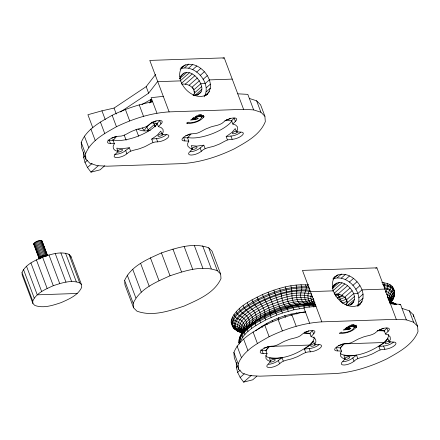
<?xml version="1.0" encoding="UTF-8"?>
<svg xmlns="http://www.w3.org/2000/svg" width="440" height="440" viewBox="0 0 440 440"><rect width="100%" height="100%" fill="white"/><g stroke="black" fill="none" stroke-linecap="round" stroke-linejoin="round"><path stroke-width="0.66" d="M313.231 298.342L313.698 301.609L314.71 303.485C299.777 298.056 283.432 304.409 269.379 309.826C259.276 315.134 245.608 320.623 242.55 332.745M388.036 298.529C386.386 294.459 389.576 291.126 390.814 287.628L389.895 284.592L387.184 283.426L381.87 282.42M196.471 115.759L196.878 116.847C198.996 116.281 201.96 114.725 203.885 116.364L203.94 116.771C200.206 121.737 192.885 123.558 186.874 123.574L186.797 123.162L188.931 122.144L189.068 122.76C192.759 122.942 203.401 120.659 201.251 115.341M349.151 325.732L349.558 326.821C351.675 326.255 354.635 324.698 356.565 326.337L356.62 326.744C352.886 331.711 345.565 333.526 339.554 333.542L339.477 333.135L341.611 332.118L341.748 332.728C345.439 332.915 356.081 330.627 353.931 325.309M242.566 332.97C243.298 328.224 238.97 323.846 234.35 323.653L232.617 322.608L231.308 319.721C236.577 306.752 250.74 300.454 262.499 294.541C276.821 288.563 292.364 283.608 308.061 285.032M394.493 304.227L391.705 303.556C389.95 300.74 391.534 296.775 393.971 294.861L394.669 293.068C394.191 289.784 393.03 286.242 389.895 284.592M242.462 332.827C236.203 331.936 230.131 326.452 231.308 319.721M239.338 343.992C237.413 331.727 251.251 323.978 260.101 318.389C262.559 310.877 254.128 306.136 251.999 299.816M238.975 343.019L239.003 339.598L240.614 335.368L241.45 334.757M391.627 301.263L391.221 302.319C393.674 298.711 395.61 294.201 393.943 289.883L392.645 288.052L391.914 286.105M150.48 102.614L151.118 99.336L141.994 104.528M385.616 292.523C386.386 289.476 389.543 286.666 387.184 283.426M193.738 95.475C196.636 88.319 188.227 82.979 181.797 84.216M346.572 304.843C348.931 297.853 340.626 293.068 334.477 294.184M180.037 78.584C187.462 57.904 216.244 95.238 192.973 95.205M204.144 96.833C212.322 83.451 194.469 63.036 180.092 69.053M206.443 95.2C220.072 81.829 195.338 54.577 180.966 67.837M332.717 288.558C338.3 271.585 363.314 294.932 351.269 304.607M357.22 306.268C364.37 292.76 347.006 273.13 332.772 279.026M358.089 306.075C373.912 293.409 348.442 264.115 333.647 277.811M315.931 305.965C300.229 304.541 284.686 309.496 270.364 315.475C258.61 321.382 244.442 327.685 239.179 340.648L239.91 342.595C244.145 331.408 255.844 325.485 265.689 319.968L264.666 317.07L264.913 315.816C265.958 308.567 259.237 303.457 257.092 297.094M244.206 330.649C246.224 326.607 243.705 321.811 240.081 319.671C237.446 318.687 234.333 317.686 233.954 314.386M242.907 332.502C249.046 320.342 262.933 314.65 274.764 309.414C287.43 305.08 301.697 300.267 314.996 304.464M242.952 332.365C245.586 325.617 238.662 321.937 233.569 320.034L232.265 317.136M391.006 301.301C393.437 297.149 390.264 292.303 385.88 291.395M394.466 295.427L392.854 299.657L390.792 301.884M265.689 319.968L276.721 315.09L268.12 292.215M149.617 102.993L151.118 99.336L151.294 102.031M249.354 98.45L256.625 100.809L260.601 104.819L264.902 116.259L265.32 121.649C259.969 135.003 246.219 142.065 234.382 148.797C217.861 156.734 200.09 162.52 181.709 163.647L107.245 166.194L97.18 165.649L89.909 163.29L85.932 159.28L81.631 147.84L81.213 142.45C86.564 129.096 100.314 122.034 112.151 115.297C125.015 109.071 138.595 104.39 152.653 101.755M33.935 243.353L39.463 258.06L39.242 259.001L33.682 243.865C35.305 241.406 38.902 240.119 41.756 240.735L47.361 255.123M22 272.459C25.68 264.27 34.859 260.601 42.542 257.109C50.87 254.353 60.291 251.07 68.942 254.276L70.791 256.141L81.538 284.735L81.736 287.243C78.056 295.433 68.871 299.101 61.193 302.594C52.866 305.349 43.444 308.627 34.793 305.421L32.945 303.556L22.193 274.962L22 272.459L32.747 301.054L32.945 303.556M85.932 159.28L85.514 153.89C90.86 140.536 104.616 133.469 116.452 126.737C132.974 118.8 150.739 113.014 169.125 111.887L243.59 109.346L253.649 109.89L260.92 112.244L264.902 116.259M32.747 301.054C36.427 292.864 45.612 289.195 53.29 285.703C61.617 282.948 71.038 279.664 79.689 282.87L81.538 284.735M152.939 142.362L151.707 139.095L157.361 135.075L160.781 131.131L162.008 134.398L165.935 134.613A7.475 2.667 -20.6 0 1 167.541 138.039A7.475 2.667 -20.6 0 1 157.685 141.851C151.833 141.493 147.598 146.107 142.225 147.67C137.22 150.161 130.95 149.556 126.896 153.78A7.475 2.667 -20.6 0 1 117.04 157.591A7.475 2.667 -20.6 0 1 115.439 154.171L117.992 151.448L115.253 150.557L113.366 148.654L113.163 146.091L114.362 143.682L113.13 140.415L116.551 136.472M162.008 134.398L163.207 131.989L163.004 129.426L161.117 127.523L158.378 126.632L157.146 123.365L151.652 122.876M227.398 139.816L226.171 136.549L231.825 132.528L235.246 128.585L236.473 131.852L240.4 132.066A7.475 2.667 -20.6 0 1 242 135.493A7.475 2.667 -20.6 0 1 232.15 139.31C226.292 138.947 222.063 143.561 216.684 145.123C211.679 147.614 205.414 147.01 201.355 151.234A7.475 2.667 -20.6 0 1 191.505 155.051A7.475 2.667 -20.6 0 1 189.904 151.624L192.456 148.902L189.717 148.011L187.825 146.107L187.627 143.55L188.821 141.136L187.594 137.869L191.015 133.925M124.614 280.418C131.208 265.744 147.664 259.166 161.425 252.907C176.352 247.968 193.237 242.094 208.736 247.836L212.053 251.18L220.649 274.054L221.001 278.548C214.401 293.222 197.951 299.794 184.19 306.053C169.263 310.992 152.378 316.872 136.879 311.124L133.562 307.786L124.96 284.906L124.614 280.418L133.21 303.292L133.562 307.786M133.21 303.292C139.81 288.618 156.261 282.04 170.022 275.787C184.948 270.842 201.834 264.968 217.333 270.71L220.649 274.054M236.473 131.852L237.666 129.442L237.468 126.88L235.576 124.977L232.837 124.086L231.611 120.819L224.829 120.467M402.034 308.423L409.305 310.783L413.281 314.793L417.582 326.227L418 331.617C412.649 344.971 398.899 352.039 387.057 358.771C370.541 366.707 352.77 372.493 334.384 373.62L259.925 376.161L249.86 375.617L242.589 373.263L238.612 369.248L234.311 357.814L233.893 352.424C239.239 339.07 252.995 332.002 264.831 325.27C277.695 319.039 291.275 314.364 305.333 311.729M238.612 369.248L238.194 363.858C243.54 350.504 257.296 343.442 269.132 336.71C285.654 328.774 303.418 322.988 321.805 321.86L396.27 319.314L406.329 319.858L413.6 322.218L417.582 326.227M305.618 352.336L304.387 349.069L310.041 345.048L313.462 341.105L314.688 344.372L318.615 344.586A7.475 2.667 -20.6 0 1 320.221 348.007A7.475 2.667 -20.6 0 1 310.365 351.824C304.513 351.466 300.278 356.076 294.899 357.638C289.9 360.135 283.63 359.524 279.576 363.748A7.475 2.667 -20.6 0 1 269.72 367.565A7.475 2.667 -20.6 0 1 268.12 364.144L270.672 361.422L267.933 360.531L266.046 358.627L265.843 356.065L267.041 353.656L265.81 350.383L269.231 346.44M266.03 350.861L266.618 349.673L269.66 346.429L309.611 345.059L312.653 341.82L314.132 338.839L313.984 336.963M314.688 344.372L315.887 341.957L315.684 339.4L313.797 337.497L311.058 336.606L309.826 333.339L304.332 332.849M380.077 349.789L378.851 346.522L384.505 342.502L387.926 338.558L389.153 341.825L393.08 342.04A7.475 2.667 -20.6 0 1 394.68 345.461A7.475 2.667 -20.6 0 1 384.83 349.277C378.972 348.92 374.743 353.529 369.364 355.091C364.359 357.588 358.089 356.978 354.035 361.202A7.475 2.667 -20.6 0 1 344.185 365.019A7.475 2.667 -20.6 0 1 342.584 361.598L345.136 358.875L342.397 357.984L340.505 356.081L340.307 353.518L341.5 351.109L340.274 347.842L343.695 343.899M340.197 348.915L341.077 347.127L344.124 343.882L384.076 342.518L387.118 339.273L388.591 336.292L388.443 334.416M389.153 341.825L390.346 339.416L390.148 336.853L388.256 334.95L385.517 334.059L384.291 330.792L377.509 330.44M147.719 130.928L148.297 129.822L154.314 124.542L153.478 122.347M243.287 332.139L243.898 331.144M391.061 301.824C396.006 296.368 391.1 288.761 384.362 288.717M391.837 300.74L393.514 298.001M202.197 116.71L203.165 115.605L203.781 117.238M354.041 327.322L355.845 325.573L356.461 327.206M182.518 66.484C171.919 80.08 192.814 103.664 207.471 94.292M335.198 276.452C324.599 290.048 345.493 313.632 360.151 304.266M151.679 122.628L146.839 126.874L144.133 130.46L142.257 127.958M240.862 340.01L239.954 337.024L242.248 332.706L243.821 331.15M92.829 127.842L87.901 114.725L101.948 110.831L114.054 108.07L146.179 86.636L155.678 74.316M120.456 111.975L148.632 93.17L157.724 81.389M307.533 285.362L308.358 284.29M244.64 330.127C262.543 311.927 289.812 302.027 315.249 304.43C308.094 305.091 305.932 294.872 309.903 290.213C290.488 288.293 271.266 295.416 254.37 304.392C247.357 308.853 225.759 321.645 237.897 331.232L238.959 331.161L242.231 332.123M243.045 332.156C247.577 328.895 248.309 322.339 244.024 318.549C241.593 315.925 236.819 315.788 236.346 311.514M157.146 123.365L159.704 120.643L160.93 123.91L158.378 126.632M41.756 240.735L47.284 255.442C44.385 254.848 40.689 256.124 39.034 258.621L39.067 259.072M231.611 120.819L234.163 118.096L235.395 121.363L232.837 124.086M309.826 333.339L312.384 330.616L313.61 333.883L311.058 336.606M384.291 330.792L386.843 328.07L388.069 331.337L385.517 334.059M181.231 68.354L185.356 64.73M184.729 67.666L188.854 64.048M104.704 165.764L100.062 169.84L90.976 172.156L87.483 167.486L84.992 162.431L83.666 157.333L85.217 155.98M188.645 68.096L192.77 64.477M180.01 76.654L184.124 73.051M179.509 78.766L186.571 72.573M84.992 162.431L87.566 160.166M192.709 69.614L196.834 65.995M180.576 80.537L189.31 72.87M181.472 83.309L192.159 73.931M87.483 167.486L92.125 163.411M196.653 72.105L200.778 68.486M185.157 84.238L194.915 75.68M200.2 75.416L204.325 71.792M189.139 85.245L197.401 77.99M90.976 172.156L98.197 165.82M192.115 87.142L199.436 80.718M203.11 79.305L207.235 75.686M193.842 89.854L200.893 83.666L205.189 83.517L209.314 79.899L232.227 79.112M194.343 93.06L201.663 86.636M194.469 95.772L201.702 89.43M196.889 95.458L200.998 91.856M206.288 87.764L210.413 84.145M206.338 91.751L210.469 88.132M205.337 95.216L209.462 91.597M333.911 278.322L338.036 274.703M337.409 277.64L341.534 274.021M256.867 376.189L252.742 379.808L243.656 382.129L240.163 377.454L237.672 372.4L236.346 367.307L237.897 365.948M341.325 278.069L345.45 274.45M333.289 285.588L334.812 284.245M332.69 286.627L336.804 283.019M332.189 288.739L339.251 282.541M237.672 372.4L240.246 370.139M345.389 279.582L349.514 275.963M332.745 290.956L341.99 282.843M334.147 293.282L344.839 283.905M240.163 377.454L244.288 373.835M349.333 282.079L353.458 278.46M337.838 294.212L347.595 285.648M352.88 285.384L357.005 281.765M341.82 295.213L350.081 287.964M243.656 382.129L251.394 375.337M344.795 297.116L352.116 290.686M355.79 289.278L359.915 285.659M346.522 299.827L353.573 293.639L357.868 293.491L361.993 289.872L384.907 289.086M347.023 303.034L354.343 296.61M347.149 305.745L354.382 299.404M350.081 304.981L353.678 301.824M358.969 297.737L363.094 294.118M359.018 301.725L363.149 298.106M358.017 305.19L362.142 301.565M114.472 154.253A7.475 2.667 -20.6 0 0 125.67 150.507L129.366 147.746L130.592 151.019M190.278 151.778A7.475 2.667 -20.6 0 0 200.129 147.966L203.825 145.2L205.051 148.472M255.69 330.809C269.918 319.77 287.76 312.945 305.773 312.191M268.494 364.298A7.475 2.667 -20.6 0 0 278.35 360.481L282.046 357.72L283.272 360.987M309.611 345.059C297.809 353.689 281.952 361.02 267.19 357.022L265.798 355.619M342.958 361.752A7.475 2.667 -20.6 0 0 352.809 357.935L356.505 355.174L357.731 358.441M384.076 342.518C372.268 351.142 356.411 358.474 341.649 354.475L340.263 353.078M193.314 117.959L193.721 119.047C195.993 117.623 198.952 115.715 201.713 116.699L201.867 116.974M345.994 327.932L346.401 329.021C348.673 327.597 351.632 325.683 354.393 326.673L354.547 326.942M271.095 317.416L269.88 313.5L280.88 309.238L282.464 313.016L293.925 309.788L304.034 308.039M352.286 303.716L350.295 304.937L346.753 305.3M260.101 318.389L255.167 321.37L254.92 322.625L255.899 325.55M196.878 116.847L201.537 114.367L198.93 114.818L190.526 120.093L196.57 119.328L198.264 118.47L193.721 119.047M349.558 326.821L354.216 324.341L351.61 324.791L343.206 330.066L349.25 329.302L350.944 328.444L346.401 329.021M264.913 315.816L259.716 318.604L259.595 319.786L260.596 322.696M264.644 315.97L270.023 313.407C269.538 306.488 264.721 300.922 262.499 294.541M335.291 295.075L337.09 294.228M335.731 296.125L339.367 294.486M337.249 297.561L342.623 295.235M337.728 298.221L342.975 295.95M339.174 299.734L344.922 297.281M340.202 301.708L346.308 299.107L346.935 300.729M41.613 256.361L44.985 255.228L47.443 255.365M269.88 313.5L275.319 311.245M342.326 303.264L347.144 301.268M344.96 304.612L346.748 303.87M276.721 315.09L282.464 313.016M273.867 290.142L278.366 304.161L280.764 309.249L291.973 306.114L292.77 306.939L293.925 309.788M222.965 58.229L224.24 57.871L243.59 109.346M375.645 268.197L376.921 267.845L396.27 319.314M399.174 304.684L400.499 304.337L406.329 319.858M279.631 288.365C282.2 294.586 281.221 302.473 286.215 307.566L291.973 306.114M129.366 147.746L122.26 148.671L116.765 148.181L117.992 151.448M203.825 145.2L196.724 146.124L191.23 145.635L192.456 148.902M282.046 357.72L274.94 358.644L269.445 358.149L270.672 361.422M356.505 355.174L349.404 356.098L343.909 355.603L345.136 358.875M290.846 285.808C293.359 291.951 289.355 301.51 296.808 305.151L297.314 305.047L298.265 305.839L299.442 308.682M297.314 305.047L291.594 306.196C285.307 301.857 287.903 293.084 285.324 286.913M296.093 285.07C298.485 291.214 293.282 301.411 301.769 304.458L311.443 304.024L312.791 304.788L315.403 305.069M286.215 307.566L287.106 308.385L288.233 311.24M150.332 130.388C146.273 131.214 141.647 131.318 137.979 129.201M311.443 304.024L301.769 304.458M296.808 305.151L302.395 304.337L303.49 305.107L304.695 307.951M163.29 96.366L151.118 97.669L156.954 113.196M151.707 139.095L156.459 138.584A7.475 2.667 -20.6 0 0 166.315 134.767M226.171 136.549L230.918 136.037A7.475 2.667 -20.6 0 0 240.774 132.226M315.97 306.339L303.798 307.643L309.634 323.164M377.229 330.709L383.163 330.825L384.857 331.375M304.387 349.069L309.139 348.557A7.475 2.667 -20.6 0 0 318.989 344.74M378.851 346.522L383.598 346.011A7.475 2.667 -20.6 0 0 393.454 342.194M224.24 57.871L149.781 60.418L169.125 111.887M157.762 81.659L180.675 80.878M376.921 267.845L302.462 270.391L321.805 321.86M77.215 293.464L37.268 294.833L26.516 266.239M310.442 291.632L333.355 290.851M237.754 93.819L247.819 94.364L253.649 109.89M187.594 137.869L183.667 137.654L184.894 140.921L188.821 141.136M107.861 140.129A7.475 2.667 -20.6 0 0 109.203 140.201L113.13 140.415M160.93 123.91A7.475 2.667 -20.6 0 0 159.33 120.489A7.475 2.667 -20.6 0 0 149.474 124.306C145.42 128.53 139.15 127.919 134.151 130.416C128.772 131.978 124.537 136.587 118.684 136.23A7.475 2.667 -20.6 0 0 108.829 140.047A7.475 2.667 -20.6 0 0 110.434 143.468L114.362 143.682M390.434 303.793L400.499 304.337M304.024 333.118L308.704 333.372L310.393 333.922M340.274 347.842L336.347 347.627L337.574 350.895L341.5 351.109M260.541 350.097A7.475 2.667 -20.6 0 0 261.882 350.174L265.81 350.383M313.61 333.883A7.475 2.667 -20.6 0 0 312.01 330.457A7.475 2.667 -20.6 0 0 302.154 334.274C298.1 338.498 291.83 337.893 286.831 340.384C281.452 341.946 277.216 346.561 271.365 346.198A7.475 2.667 -20.6 0 0 261.509 350.014A7.475 2.667 -20.6 0 0 263.115 353.441L267.041 353.656M382.602 284.367C386.183 284.686 389.901 285.604 392.645 288.052L392.827 289.135L394.119 290.956L393.437 292.809C390.847 294.954 389.857 298.738 390.979 301.901L389.873 300.344L388.157 299.062M383.482 285.533C386.826 285.895 390.264 286.847 392.827 289.135L392.183 291.033C389.131 293.81 388.449 298.854 390.907 302.236L389.175 300.938L388.668 300.003M308.792 286.979C289.157 285.511 269.814 292.655 252.731 301.763C244.948 307.148 225.748 317.136 234.256 328.9L235.939 329.769L239.179 330.226L242.385 332.261M309.672 288.151C291.836 286.445 274.197 292.578 258.28 300.086C248.974 305.894 230.912 313.627 232.964 327.08L234.685 327.998C237.749 327.844 240.625 329.698 242.193 332.266M389.868 302.522L396.121 304.156M389.736 303.347L391.705 303.556M311.839 304.288C306.988 304.574 304.183 299.453 304.513 295.125C304.557 291.555 307.852 288.244 305.437 284.752M396.66 304.343L392.953 302.659L389.708 301.884L391.171 302.659M310.536 291.412C291.231 288.657 271.893 296.125 255.046 304.948C247.346 309.018 224.527 324.995 241.522 332.261L240.515 332.36L236.264 330.402M313.726 304.48L314.941 304.772M238.964 331.562L240.295 331.881M386.54 294.157C389.576 295.125 391.82 298.309 390.935 301.527L391.655 299.547L393.778 297.154C395.257 291.506 389.114 288.156 384.368 287.672L384.786 285.675L383.834 282.629M389.455 301.917L390.643 302.429L389.175 300.938M312.67 296.956C295.741 291.649 277.64 299.09 262.19 305.927C255.03 310.156 232.144 321.618 242.187 332.409M392.953 302.659L394.504 303.457L395.054 304.359M242.369 332.343C228.223 324.17 249.348 310.618 256.421 306.477C273.07 297.875 292.424 290.142 311.421 293.942C310.062 297.709 311.097 302.775 314.969 304.596M387.662 296.923L389.395 298.216L390.506 299.783L390.979 301.598M314.067 300.113C299.293 293.31 282.09 300.514 267.867 305.811C259.76 309.513 251.763 313.923 245.465 320.342C242.479 323.455 239.234 328.493 242.231 332.645M314.985 302.572C300.586 295.081 282.75 302.781 268.703 307.901C259.474 313 241.406 320.029 242.374 332.893M235.202 329.12L233.684 327.987L233.139 326.53M155.634 125.873L154.314 124.542L155.149 126.852M33.715 244.299L34.034 244.618M146.839 126.874L148.605 131.01M342.089 302.736L337.689 293.942M154.682 125.62L155.133 126.726M409.305 310.783L413.6 322.218M394.493 292L393.212 287.936M383.598 346.011L384.83 349.277M356.004 325.111L356.62 326.744M345.422 297.523L345.889 298.755M346.742 301.032L347.441 302.885M355.471 326.101L356.081 327.734M353.914 325.65L354.53 327.283M353.667 325.397L354.079 326.486M353.188 325.298L353.595 326.387M348.695 326.337L349.107 327.426M348.843 328.213L349.25 329.302M347.881 326.744L348.288 327.833M347.952 328.389L348.365 329.478M346.313 327.707L346.72 328.796M346.341 328.004L346.957 329.637M345.466 328.631L345.879 329.72M256.625 100.809L260.92 112.244M352.809 357.935L354.035 361.202M313.858 307.142L312.791 304.788C286.891 305.432 259.501 315.024 241.632 334.284L242.55 337.26M300.988 284.719C303.595 288.844 299.464 293.029 300.834 297.396C301.367 300.432 303.501 304.552 307.131 303.991L308.363 304.755L309.402 307.109M230.918 136.037L232.15 139.31M296.379 312.785L296.857 314.055M309.139 348.557L310.365 351.824M291.88 314.793L296.18 326.233M290.961 314.028L291.44 315.298M284.702 315.452L285.423 317.361M203.533 115.682L203.94 116.771M192.742 87.549L193.21 88.781M194.068 91.064L194.761 92.912M202.791 116.127L203.401 117.761M278.284 317.603L278.999 319.506M278.069 319.413L282.365 330.853M201.234 115.682L201.85 117.315M200.987 115.429L201.399 116.518M200.508 115.324L200.915 116.413M199.859 115.308L200.266 116.397M196.014 116.364L196.427 117.453M272.129 320.326L272.602 321.596M195.201 116.771L195.608 117.86M195.272 118.415L195.685 119.51M193.633 117.733L194.04 118.822M193.661 118.03L194.277 119.663M192.583 118.118L193.198 119.752M266.662 323.439L267.141 324.709M200.129 147.966L201.355 151.234M278.35 360.481L279.576 363.748M264.831 325.27L269.132 336.71M187.049 122.568L187.457 123.657M262.02 326.095L262.493 327.366M247.297 302.671C248.512 307.791 254.551 309.562 255.783 314.809C259.529 322.718 248.078 324.791 244.563 329.929L244.019 331.425L244.943 334.389M261.882 350.174L263.115 353.441M253.077 331.964L257.378 343.404M243.078 305.608C245.13 311.691 257.719 316.641 251.081 324.209L250.718 325.545L251.674 328.482M239.404 308.572C240.147 313.462 246.197 313.616 248.089 317.823C249.794 320.518 250.701 325.105 247.528 327.08L247.06 328.499L248.001 331.447M243.606 339.042L247.907 350.482M208.736 247.836L217.333 270.71M146.179 86.636L148.632 93.17M202.675 245.872L211.277 268.747M231.105 322.091L232.414 324.968L234.152 325.947C238.178 325.93 241.923 329.109 242.49 333.118M155.958 123.09L156.662 124.966M237.061 346.022L241.362 357.456M156.459 138.584L157.685 141.851M194.293 245.416L202.889 268.29M233.893 352.424L238.194 363.858M139.2 104.825L143.501 116.259M184.146 246.505L192.748 269.379M136.059 129.382L138.611 136.163M125.389 109.445L129.685 120.879M172.937 249.062L181.533 271.937M114.054 108.07L116.287 114.015M124.201 135.069L126.126 140.184M125.67 150.507L126.896 153.78M112.151 115.297L116.452 126.737M161.425 252.907L170.022 275.787M101.948 110.831L105.237 119.581M109.203 140.201L110.434 143.468M100.397 121.996L104.698 133.43M150.398 257.791L158.994 280.665M90.926 129.074L95.227 140.508M140.602 263.368L149.198 286.242M84.381 136.048L88.682 147.488M132.71 269.269L141.306 292.144M81.213 142.45L85.514 153.89M127.254 275.082L135.856 297.957M68.942 254.276L79.689 282.87M65.56 253.181L76.307 281.776M60.88 252.929L71.627 281.523M55.22 253.534L65.967 282.128M48.967 254.958L59.714 283.553M47.157 254.914L42.075 241.06M41.173 240.548L46.701 255.255M46.002 255.123L46.475 256.377M40.37 240.504L45.898 255.211M39.397 240.609L45.458 256.487M38.319 240.856L44.336 256.74M37.213 241.225L43.186 257.125M42.542 257.109L53.29 285.703M36.157 241.692L42.086 257.615M35.217 242.231L40.744 256.933L39.985 257.499L34.458 242.798M40.634 256.916L41.102 258.17M39.842 257.505L40.315 258.764M33.682 243.865L39.319 258.682M36.388 259.831L47.135 288.425M30.921 262.944L41.668 291.539M23.474 269.478L34.221 298.073M238.799 341.957L239.074 343.013M413.281 314.793L413.441 316.811M70.791 256.141L70.889 257.395M236.286 362.522L236.346 367.307M83.606 152.548L83.666 157.333M231.864 121.044A26.625 9.498 -20.6 0 1 211.299 134.096A26.625 9.498 -20.6 0 1 187.561 137.418M163.059 134.541A2.805 1.001 -20.6 0 1 159.434 136.29A2.805 1.001 -20.6 0 1 158.312 135.157A2.805 1.001 -20.6 0 1 162.129 133.606M115.478 136.505A2.805 1.001 -20.6 0 1 111.782 137.94M117.794 150.777A2.805 1.001 -20.6 0 1 122.128 149.407A2.805 1.001 -20.6 0 1 120.593 151.525A2.805 1.001 -20.6 0 1 117.304 151.448M157.399 123.591A26.625 9.498 -20.6 0 1 136.29 136.84A26.625 9.498 -20.6 0 1 112.497 139.783M156.123 120.764A2.805 1.001 -20.6 0 1 151.927 122.172M189.937 133.964A2.805 1.001 -20.6 0 1 185.74 135.366M184.894 140.921A7.475 2.667 -20.6 0 1 183.293 137.5A7.475 2.667 -20.6 0 1 193.144 133.683C199.001 134.041 203.231 129.432 208.61 127.87C213.615 125.373 219.885 125.983 223.938 121.759A7.475 2.667 -20.6 0 1 233.789 117.942A7.475 2.667 -20.6 0 1 235.395 121.363M230.582 118.222A2.805 1.001 -20.6 0 1 226.386 119.625M237.677 131.675A2.805 1.001 -20.6 0 1 234.328 133.672A2.805 1.001 -20.6 0 1 232.661 132.726A2.805 1.001 -20.6 0 1 236.594 131.06M191.928 148.583A2.805 1.001 -20.6 0 1 196.295 146.812A2.805 1.001 -20.6 0 1 195.272 148.88A2.805 1.001 -20.6 0 1 191.769 148.902M342.617 343.932A2.805 1.001 -20.6 0 1 338.421 345.334M344.608 358.556A2.805 1.001 -20.6 0 1 348.629 356.774A2.805 1.001 -20.6 0 1 348.755 358.413A2.805 1.001 -20.6 0 1 344.668 359.343M390.357 341.649A2.805 1.001 -20.6 0 1 387.007 343.64A2.805 1.001 -20.6 0 1 385.341 342.7A2.805 1.001 -20.6 0 1 389.274 341.033M383.262 328.191A2.805 1.001 -20.6 0 1 379.566 329.62M270.144 361.103A2.805 1.001 -20.6 0 1 274.516 359.326A2.805 1.001 -20.6 0 1 273.493 361.394A2.805 1.001 -20.6 0 1 269.984 361.422M268.158 346.478A2.805 1.001 -20.6 0 1 263.962 347.881M315.898 344.195A2.805 1.001 -20.6 0 1 312.543 346.187A2.805 1.001 -20.6 0 1 310.882 345.246A2.805 1.001 -20.6 0 1 314.809 343.58M337.574 350.895A7.475 2.667 -20.6 0 1 335.973 347.468A7.475 2.667 -20.6 0 1 345.824 343.657C351.681 344.014 355.911 339.4 361.29 337.838C366.295 335.346 372.565 335.951 376.618 331.727A7.475 2.667 -20.6 0 1 386.469 327.916A7.475 2.667 -20.6 0 1 388.069 331.337M308.803 330.737A2.805 1.001 -20.6 0 1 304.601 332.139"/></g></svg>
